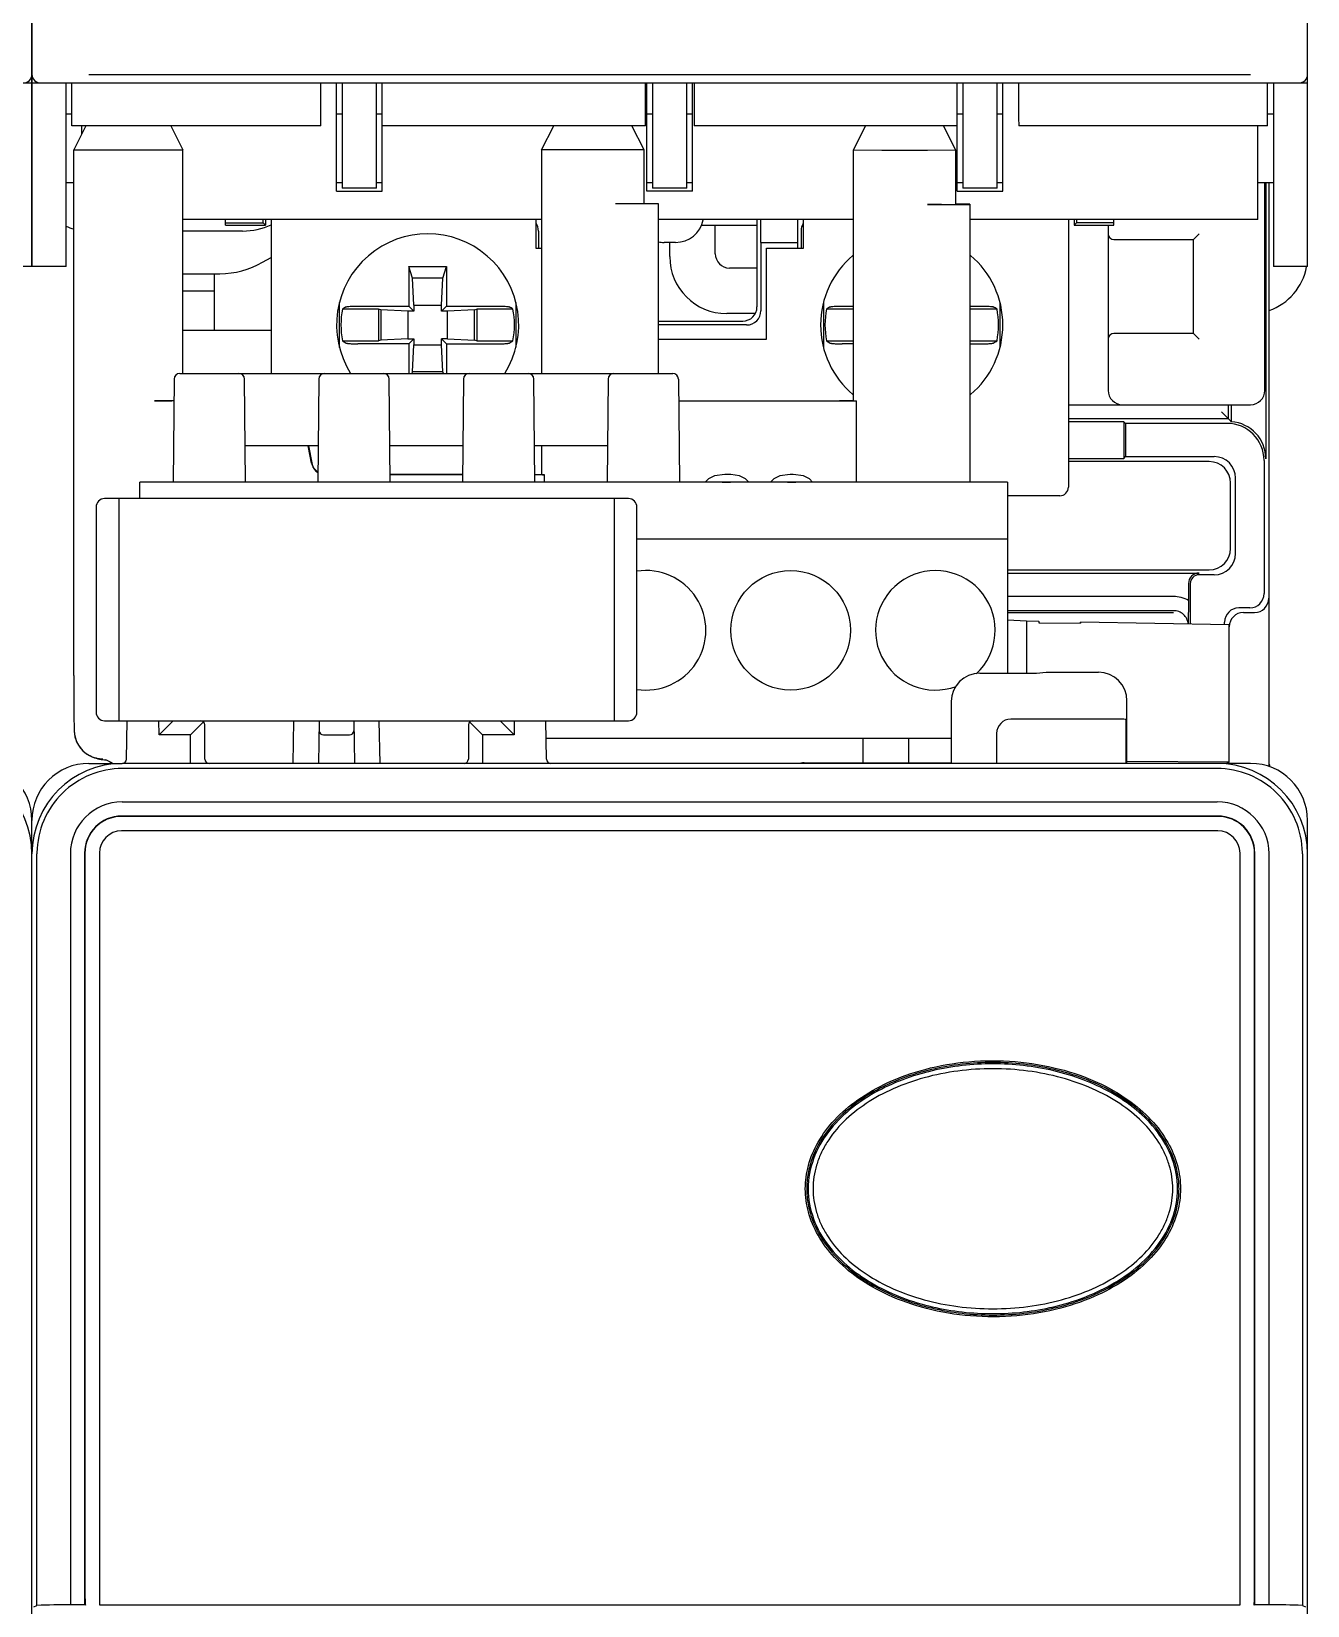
# Model space of a CAD drawing. Header units: millimetres. Extents: x 12275 to 14043, y 11466 to 13479.
# Drawn here: x 13223.26 to 13257.9, y 12885.04 to 12927.78 of the extents above; entities that cross this region are included whole.
import ezdxf

# ---------------------------------------------------------------- set-up
doc = ezdxf.new("R2010")
doc.units = ezdxf.units.MM

msp = doc.modelspace()

# ---------------------------------------------------------------- linework, layer by layer
at = {"color": 0, "linetype": 'Continuous'}
for p, q in [((13223.26847, 12926.38279), (13223.26847, 12970.44953)), ((13223.26847, 12970.44953), (13223.26847, 12926.38279)), ((13257.90338, 12926.38279), (13257.90338, 12970.44953)), ((13224.81467, 12926.61472), (13256.35718, 12926.61472)), ((13188.63355, 12926.38279), (13223.26847, 12926.38279)), ((13223.26847, 12921.39629), (13223.26847, 12926.38279)), ((13223.26847, 12926.38279), (13223.26847, 12921.39629)), ((13223.26847, 12926.38279), (13257.90338, 12926.38279)), ((13224.19619, 12921.39629), (13224.19619, 12926.38279)), ((13224.35081, 12925.22314), (13224.35081, 12926.38279)), ((13231.11159, 12925.45507), (13231.11159, 12926.38279)), ((13231.54064, 12923.44463), (13231.54064, 12926.38279)), ((13231.69526, 12926.38279), (13231.69526, 12923.52232)), ((13232.62298, 12923.52232), (13232.62298, 12926.38279)), ((13232.7776, 12923.44463), (13232.7776, 12926.38279)), ((13239.92494, 12925.45507), (13239.92494, 12926.38279)), ((13239.96744, 12923.44463), (13239.96744, 12926.38279)), ((13240.12206, 12926.38279), (13240.12206, 12923.52232)), ((13241.04978, 12923.52232), (13241.04978, 12926.38279)), ((13241.2044, 12923.44463), (13241.2044, 12926.38279)), ((13241.24691, 12926.38279), (13241.24691, 12925.45507)), ((13248.39424, 12923.44463), (13248.39424, 12926.38279)), ((13248.54886, 12926.38279), (13248.54886, 12923.52232)), ((13249.47658, 12923.52232), (13249.47658, 12926.38279)), ((13249.6312, 12923.44463), (13249.6312, 12926.38279)), ((13250.06025, 12926.38279), (13250.06025, 12925.45507)), ((13256.82104, 12925.22314), (13256.82104, 12926.38279)), ((13256.97566, 12926.38279), (13256.97566, 12921.39629)), ((13257.90338, 12921.39629), (13257.90338, 12926.38279)), ((13224.35081, 12925.53238), (13224.19619, 12925.53238)), ((13231.11037, 12925.22314), (13224.35081, 12925.22314)), ((13224.73348, 12925.22314), (13224.40492, 12924.56601)), ((13224.62139, 12924.99896), (13224.62139, 12925.22314)), ((13227.03734, 12925.22314), (13227.3659, 12924.56601)), ((13231.69526, 12925.53238), (13231.54064, 12925.53238)), ((13232.7776, 12925.53238), (13232.62298, 12925.53238)), ((13239.92372, 12925.22314), (13232.7776, 12925.22314)), ((13237.10697, 12924.56601), (13237.43552, 12925.22314)), ((13239.89013, 12924.56601), (13239.56158, 12925.22314)), ((13240.12206, 12925.53238), (13239.96744, 12925.53238)), ((13241.2044, 12925.53238), (13241.04978, 12925.53238)), ((13248.39424, 12925.22314), (13241.24812, 12925.22314)), ((13245.57242, 12924.55643), (13245.90578, 12925.22314)), ((13248.35558, 12924.55643), (13248.02223, 12925.22314)), ((13248.54886, 12925.53238), (13248.39424, 12925.53238)), ((13249.6312, 12925.53238), (13249.47658, 12925.53238)), ((13256.82104, 12925.22314), (13250.06147, 12925.22314)), ((13256.55045, 12922.67153), (13256.55045, 12925.22314)), ((13256.97566, 12925.53238), (13256.82104, 12925.53238)), ((13224.40492, 12910.28916), (13224.40492, 12924.56601)), ((13224.40492, 12924.56601), (13227.3659, 12924.56601)), ((13227.3659, 12918.49717), (13227.3659, 12924.56601)), ((13237.10697, 12924.56601), (13237.10697, 12918.49717)), ((13239.89013, 12924.56601), (13237.10697, 12924.56601)), ((13239.89013, 12923.09712), (13239.89013, 12924.56601)), ((13246.34552, 12924.55309), (13245.57242, 12924.55646)), ((13245.57242, 12917.75699), (13245.57242, 12924.55643)), ((13247.58248, 12924.55309), (13246.34552, 12924.55309)), ((13248.35558, 12924.55646), (13247.58248, 12924.55309)), ((13248.35558, 12923.0876), (13248.35558, 12924.55643)), ((13224.19619, 12923.67694), (13224.40492, 12923.67694)), ((13231.54064, 12923.67694), (13231.69526, 12923.67694)), ((13231.54064, 12923.44463), (13232.7776, 12923.44463)), ((13232.62298, 12923.52232), (13231.69526, 12923.52232)), ((13232.62298, 12923.67694), (13232.7776, 12923.67694)), ((13239.96744, 12923.67694), (13240.12206, 12923.67694)), ((13241.2044, 12923.44463), (13239.96744, 12923.44463)), ((13241.04978, 12923.52232), (13240.12206, 12923.52232)), ((13241.04978, 12923.67694), (13241.2044, 12923.67694)), ((13248.39424, 12923.67694), (13248.54886, 12923.67694)), ((13248.39424, 12923.44463), (13249.6312, 12923.44463)), ((13249.47658, 12923.52232), (13248.54886, 12923.52232)), ((13249.47658, 12923.67694), (13249.6312, 12923.67694)), ((13256.55045, 12923.67694), (13256.97566, 12923.67694)), ((13256.74373, 12918.03331), (13256.74373, 12923.67694)), ((13256.77131, 12923.67694), (13256.77131, 12916.18032)), ((13256.85969, 12907.88241), (13256.85969, 12923.67694)), ((13240.27668, 12923.09712), (13239.11703, 12923.09712)), ((13240.27668, 12918.49717), (13240.27668, 12923.09712)), ((13247.96903, 12923.08085), (13247.58248, 12923.08085)), ((13248.34606, 12923.09712), (13248.73262, 12923.09712)), ((13248.74213, 12915.53994), (13248.74213, 12923.0876)), ((13237.10697, 12922.67153), (13227.3659, 12922.67153)), ((13228.52555, 12922.51999), (13228.52555, 12922.67153)), ((13228.52555, 12922.58115), (13229.54399, 12922.58119)), ((13229.54399, 12922.58119), (13229.54399, 12922.67153)), ((13229.60789, 12922.51729), (13229.54399, 12922.58119)), ((13229.60789, 12922.67153), (13229.60789, 12922.51729)), ((13229.76251, 12922.67153), (13229.76251, 12918.49717)), ((13236.95235, 12922.67153), (13236.95235, 12921.89881)), ((13245.57242, 12922.67153), (13240.27668, 12922.67153)), ((13242.95527, 12922.67153), (13242.95527, 12920.30255)), ((13243.05984, 12922.05343), (13243.06362, 12922.67153)), ((13244.06487, 12921.89881), (13244.06487, 12922.67153)), ((13244.21949, 12921.89881), (13244.21949, 12922.67153)), ((13256.55045, 12922.67153), (13248.74213, 12922.67153)), ((13251.40933, 12922.67153), (13251.40933, 12915.40476)), ((13251.56395, 12922.67153), (13251.56395, 12922.51729)), ((13251.56395, 12922.51729), (13251.62786, 12922.58119)), ((13251.62786, 12922.67153), (13251.62786, 12922.58119)), ((13252.64629, 12922.58111), (13251.62786, 12922.58119)), ((13252.64629, 12922.51999), (13252.64629, 12922.67153)), ((13228.98941, 12922.36267), (13227.3659, 12922.36267)), ((13228.52555, 12922.51999), (13229.05845, 12922.51729)), ((13229.05845, 12922.51729), (13229.60789, 12922.51729)), ((13237.01999, 12922.36267), (13237.01999, 12921.89881)), ((13241.43996, 12922.51729), (13242.95527, 12922.51729)), ((13241.82288, 12921.74419), (13241.82288, 12922.51729)), ((13244.15185, 12922.36267), (13244.15185, 12921.89881)), ((13251.56395, 12922.51729), (13252.11339, 12922.51729)), ((13252.11339, 12922.51729), (13252.64629, 12922.51999)), ((13252.49167, 12922.51921), (13252.49167, 12918.03331)), ((13254.81097, 12922.13074), (13254.96559, 12922.28536)), ((13236.95235, 12921.89881), (13237.10697, 12921.89881)), ((13240.74054, 12922.05343), (13240.4313, 12922.05343)), ((13240.58592, 12921.66688), (13240.58592, 12922.05343)), ((13243.05984, 12922.05343), (13243.05984, 12920.19797)), ((13243.05984, 12922.05343), (13244.06487, 12922.05343)), ((13243.21446, 12919.42489), (13243.21446, 12921.89881)), ((13243.21446, 12921.89881), (13244.21949, 12921.89881)), ((13252.64629, 12922.13074), (13254.81097, 12922.13074)), ((13254.81097, 12919.57951), (13254.81097, 12922.13074)), ((13223.26847, 12921.39629), (13222.34074, 12921.39629)), ((13224.19619, 12921.39629), (13223.26847, 12921.39629)), ((13229.53058, 12921.51375), (13229.76251, 12921.64765)), ((13233.50045, 12921.39629), (13233.50045, 12920.32555)), ((13233.60191, 12921.08557), (13233.50045, 12921.39629)), ((13233.50045, 12921.39629), (13234.52868, 12921.39629)), ((13234.42722, 12921.08557), (13234.52868, 12921.39629)), ((13234.52868, 12921.39629), (13234.52868, 12920.32555)), ((13242.95527, 12921.35764), (13242.20943, 12921.35764)), ((13257.90338, 12921.39629), (13256.97566, 12921.39629)), ((13227.3659, 12921.20302), (13228.37093, 12921.20302)), ((13228.21631, 12921.20302), (13228.21631, 12919.65682)), ((13233.63911, 12920.34909), (13233.60191, 12921.08557)), ((13234.42722, 12921.08557), (13233.60191, 12921.08557)), ((13234.39002, 12920.34909), (13234.42722, 12921.08557)), ((13227.3659, 12920.73916), (13228.21631, 12920.73916)), ((13231.61795, 12919.19781), (13231.61795, 12920.42507)), ((13232.67829, 12920.24438), (13231.69935, 12920.24438)), ((13232.12111, 12920.32555), (13233.50045, 12920.32555)), ((13232.67829, 12920.24438), (13232.67829, 12919.37849)), ((13232.74044, 12920.22409), (13232.67829, 12920.24438)), ((13232.74044, 12920.22409), (13232.74044, 12919.39878)), ((13233.47691, 12920.18689), (13232.74044, 12920.22409)), ((13233.47691, 12920.18689), (13233.47691, 12919.43598)), ((13233.63911, 12920.18689), (13233.47691, 12920.18689)), ((13233.50045, 12920.32555), (13233.63911, 12920.18689)), ((13233.63911, 12920.34909), (13233.63911, 12920.18689)), ((13233.63911, 12920.34909), (13234.39002, 12920.34909)), ((13234.39002, 12920.18689), (13234.39002, 12920.34909)), ((13234.52868, 12920.32555), (13234.39002, 12920.18689)), ((13234.55222, 12920.18689), (13234.39002, 12920.18689)), ((13234.52868, 12920.32555), (13235.90803, 12920.32555)), ((13235.28869, 12920.22409), (13234.55222, 12920.18689)), ((13234.55222, 12919.43598), (13234.55222, 12920.18689)), ((13235.28869, 12920.22409), (13235.35084, 12920.24438)), ((13235.28869, 12919.39878), (13235.28869, 12920.22409)), ((13235.35084, 12920.24438), (13235.35084, 12919.37849)), ((13236.32978, 12920.24438), (13235.35084, 12920.24438)), ((13236.41118, 12920.42507), (13236.41118, 12919.19781)), ((13242.90271, 12920.12068), (13242.13212, 12920.12068)), ((13244.76067, 12920.42507), (13244.76067, 12919.19781)), ((13245.57242, 12920.24438), (13244.84206, 12920.24438)), ((13245.26382, 12920.32555), (13245.57242, 12920.32555)), ((13248.74213, 12920.32555), (13249.05074, 12920.32555)), ((13249.47249, 12920.24438), (13248.74213, 12920.24438)), ((13249.55389, 12919.19781), (13249.55389, 12920.42507)), ((13229.76251, 12919.65682), (13227.3659, 12919.65682)), ((13240.27668, 12919.91601), (13242.56873, 12919.91601)), ((13242.67331, 12919.81144), (13240.27668, 12919.81144)), ((13231.69935, 12919.37849), (13232.67829, 12919.37849)), ((13233.50045, 12919.29733), (13232.12111, 12919.29733)), ((13232.74044, 12919.39878), (13232.67829, 12919.37849)), ((13233.47691, 12919.43598), (13232.74044, 12919.39878)), ((13233.47691, 12919.43598), (13233.63911, 12919.43598)), ((13233.50045, 12919.29733), (13233.63911, 12919.43598)), ((13233.50045, 12919.29733), (13233.50045, 12918.49717)), ((13233.60191, 12918.53731), (13233.63911, 12919.27379)), ((13233.63911, 12919.43598), (13233.63911, 12919.27379)), ((13233.63911, 12919.27379), (13234.39002, 12919.27379)), ((13234.39002, 12919.27379), (13234.39002, 12919.43598)), ((13234.39002, 12919.43598), (13234.52868, 12919.29733)), ((13234.55222, 12919.43598), (13234.39002, 12919.43598)), ((13234.42722, 12918.53731), (13234.39002, 12919.27379)), ((13234.52868, 12919.29733), (13234.52868, 12918.49717)), ((13234.52868, 12919.29733), (13235.90803, 12919.29733)), ((13234.55222, 12919.43598), (13235.28869, 12919.39878)), ((13235.35084, 12919.37849), (13235.28869, 12919.39878)), ((13235.35084, 12919.37849), (13236.32978, 12919.37849)), ((13240.27668, 12919.42489), (13243.21446, 12919.42489)), ((13244.84206, 12919.37849), (13245.57242, 12919.37849)), ((13245.57242, 12919.29733), (13245.26382, 12919.29733)), ((13248.74213, 12919.37849), (13249.47249, 12919.37849)), ((13248.74213, 12919.29733), (13249.05074, 12919.29733)), ((13254.81097, 12919.57951), (13252.64629, 12919.57951)), ((13254.96559, 12919.42489), (13254.81097, 12919.57951)), ((13227.12896, 12918.3439), (13227.1045, 12915.54087)), ((13227.28358, 12918.49717), (13240.66824, 12918.49717)), ((13229.06526, 12915.54079), (13229.0408, 12918.3439)), ((13231.05632, 12918.3439), (13231.03185, 12915.54071)), ((13232.99262, 12915.54062), (13232.96815, 12918.3439)), ((13233.5888, 12918.49717), (13233.60191, 12918.53731)), ((13234.42722, 12918.53731), (13233.60191, 12918.53731)), ((13234.44033, 12918.49717), (13234.42722, 12918.53731)), ((13234.98367, 12918.3439), (13234.9592, 12915.54054)), ((13236.91997, 12915.54045), (13236.8955, 12918.3439)), ((13238.91102, 12918.3439), (13238.88655, 12915.54037)), ((13240.82286, 12918.3439), (13240.84732, 12915.54028)), ((13227.12382, 12917.75395), (13226.5928, 12917.75395)), ((13240.828, 12917.75395), (13245.65512, 12917.75395)), ((13245.65512, 12915.54008), (13245.65512, 12917.75395)), ((13251.40933, 12917.64676), (13256.35718, 12917.64676)), ((13255.76033, 12917.25853), (13255.56706, 12917.4518)), ((13255.76033, 12917.25853), (13255.76033, 12917.64676)), ((13255.83355, 12917.64676), (13255.83355, 12917.18306)), ((13255.76033, 12917.25853), (13251.40933, 12917.25853)), ((13252.91688, 12917.18532), (13251.40933, 12917.18532)), ((13252.91688, 12917.18532), (13252.91688, 12916.18894)), ((13252.91688, 12917.18532), (13252.9641, 12917.13809)), ((13252.9641, 12917.13809), (13252.9641, 12916.23616)), ((13255.71909, 12917.13809), (13252.9641, 12917.13809)), ((13255.76033, 12917.25853), (13255.79993, 12917.21893)), ((13231.04052, 12916.53349), (13229.0566, 12916.53349)), ((13230.86036, 12916.05743), (13230.76881, 12916.53349)), ((13230.77774, 12916.53349), (13230.8676, 12916.0662)), ((13234.96787, 12916.53349), (13232.98395, 12916.53349)), ((13238.89522, 12916.53349), (13236.9113, 12916.53349)), ((13237.10697, 12916.53349), (13237.10697, 12915.74692)), ((13251.40933, 12916.18894), (13252.91688, 12916.18894)), ((13252.91688, 12916.18894), (13252.9641, 12916.23616)), ((13252.9641, 12916.23616), (13255.37181, 12916.23616)), ((13234.96105, 12915.75266), (13232.99077, 12915.75266)), ((13234.96098, 12915.74389), (13232.99084, 12915.74389)), ((13237.18967, 12915.74389), (13236.91819, 12915.74389)), ((13237.18967, 12915.54044), (13237.18967, 12915.74389)), ((13242.08219, 12915.75266), (13241.80033, 12915.71154)), ((13242.24326, 12915.75266), (13242.08219, 12915.75266)), ((13242.48485, 12915.71154), (13242.24326, 12915.75266)), ((13243.85388, 12915.75266), (13243.57202, 12915.71154)), ((13243.93441, 12915.75266), (13243.85388, 12915.75266)), ((13244.21627, 12915.71154), (13243.93441, 12915.75266)), ((13255.2362, 12916.10055), (13251.40933, 12916.10055)), ((13256.72408, 12916.1331), (13256.72408, 12912.51515)), ((13226.19758, 12915.09552), (13226.1976, 12915.54091)), ((13249.76171, 12915.5399), (13226.1976, 12915.54091)), ((13241.63927, 12915.62929), (13241.55209, 12915.54025)), ((13241.80033, 12915.71154), (13241.63927, 12915.62929)), ((13242.00857, 12915.54023), (13242.04193, 12915.54705)), ((13242.04193, 12915.54705), (13242.20299, 12915.54705)), ((13242.20299, 12915.54705), (13242.23639, 12915.54022)), ((13242.64591, 12915.62929), (13242.48485, 12915.71154)), ((13242.73315, 12915.5402), (13242.64591, 12915.62929)), ((13243.41096, 12915.62929), (13243.3237, 12915.54018)), ((13243.57202, 12915.71154), (13243.41096, 12915.62929)), ((13243.77989, 12915.54016), (13243.81362, 12915.54705)), ((13243.81362, 12915.54705), (13243.97468, 12915.54705)), ((13243.97468, 12915.54705), (13244.00846, 12915.54015)), ((13244.37734, 12915.62929), (13244.21627, 12915.71154)), ((13244.46464, 12915.54013), (13244.37734, 12915.62929)), ((13249.76171, 12915.5399), (13249.76149, 12910.3553)), ((13255.81601, 12913.74257), (13255.81601, 12915.52075)), ((13255.95162, 12913.60697), (13255.95162, 12915.65636)), ((13239.46493, 12915.09552), (13225.24219, 12915.09552)), ((13225.62874, 12915.09552), (13225.62874, 12909.06534)), ((13239.07838, 12915.09552), (13239.07838, 12909.06534)), ((13251.1774, 12915.17283), (13249.7617, 12915.17283)), ((13225.01026, 12914.86359), (13225.01026, 12909.29727)), ((13239.69686, 12909.29727), (13239.69686, 12914.86359)), ((13249.76165, 12913.9937), (13239.69686, 12913.99413)), ((13249.76161, 12913.16277), (13255.2362, 12913.16277)), ((13249.76161, 12913.07439), (13254.95735, 12913.07439)), ((13254.67269, 12912.78973), (13254.67269, 12912.3266)), ((13254.71991, 12912.78973), (13254.71991, 12911.68894)), ((13255.37181, 12913.02716), (13254.95735, 12913.02716)), ((13254.26158, 12912.43887), (13249.76158, 12912.43887)), ((13254.67269, 12912.3266), (13254.66695, 12911.69068)), ((13256.84957, 12912.38966), (13256.84957, 12907.81813)), ((13254.26158, 12912.05233), (13249.76156, 12912.05233)), ((13249.76156, 12912.00479), (13254.26158, 12912.00479)), ((13256.33755, 12912.12861), (13256.0384, 12912.12861)), ((13256.16389, 12912.00312), (13256.46304, 12912.00312)), ((13250.27391, 12911.76598), (13249.76155, 12911.79528)), ((13250.27391, 12911.76598), (13250.27391, 12910.3553)), ((13250.60458, 12911.76025), (13250.27391, 12911.76598)), ((13250.60458, 12911.76025), (13250.60458, 12911.72553)), ((13250.62202, 12911.72538), (13250.60458, 12911.76025)), ((13250.60458, 12911.72553), (13251.74038, 12911.71569)), ((13251.728, 12911.7158), (13251.74038, 12911.74057)), ((13251.74038, 12911.74057), (13251.74038, 12911.71569)), ((13255.77735, 12911.67062), (13251.74038, 12911.74057)), ((13255.65186, 12911.6728), (13255.65186, 12911.74207)), ((13255.77735, 12907.94667), (13255.77735, 12911.67062)), ((13249.0035, 12910.3553), (13250.54346, 12910.3553)), ((13250.54346, 12910.3553), (13250.81127, 12910.37961)), ((13250.81127, 12910.37961), (13252.22786, 12910.37961)), ((13248.23146, 12909.58326), (13248.23146, 12907.92003)), ((13253.00037, 12907.90569), (13253.00037, 12909.60615)), ((13225.24219, 12909.06534), (13239.46493, 12909.06534)), ((13225.83827, 12908.01963), (13225.85652, 12909.06534)), ((13226.72214, 12908.67879), (13226.71539, 12909.06534)), ((13227.10206, 12909.06534), (13226.72214, 12908.67879)), ((13227.92954, 12909.03137), (13227.57696, 12908.67879)), ((13227.96351, 12908.02165), (13227.96351, 12908.94937)), ((13230.36075, 12907.90569), (13230.38099, 12909.06534)), ((13231.05654, 12907.90569), (13231.07678, 12909.06534)), ((13232.0045, 12909.06534), (13232.02475, 12907.90569)), ((13232.72054, 12907.90569), (13232.70029, 12909.06534)), ((13235.11778, 12908.94937), (13235.11778, 12908.02165)), ((13235.15175, 12909.03137), (13235.50433, 12908.67879)), ((13235.97934, 12909.06534), (13236.35914, 12908.67879)), ((13236.36589, 12909.06534), (13236.35914, 12908.67879)), ((13237.24301, 12908.01963), (13237.22476, 12909.06534)), ((13252.77671, 12909.10585), (13249.8476, 12909.10585)), ((13252.96995, 12909.0959), (13252.97693, 12909.07494)), ((13227.57696, 12908.67879), (13226.72214, 12908.67879)), ((13227.57696, 12907.90569), (13227.57696, 12908.67879)), ((13231.18598, 12908.67885), (13231.8953, 12908.67885)), ((13235.50433, 12908.67879), (13235.50433, 12907.90569)), ((13236.35914, 12908.67879), (13235.50433, 12908.67879)), ((13248.23146, 12908.58206), (13237.23319, 12908.58253)), ((13245.83403, 12907.92003), (13245.83406, 12908.58216)), ((13247.07102, 12908.58211), (13247.07099, 12907.92003)), ((13249.46158, 12908.71983), (13249.46158, 12907.90569)), ((13252.98013, 12907.90569), (13252.98013, 12908.88193)), ((13224.8348, 12908.11864), (13224.84521, 12908.11333)), ((13224.87963, 12908.09612), (13224.84522, 12908.11333)), ((13224.81467, 12907.90569), (13225.72232, 12907.90569)), ((13225.24247, 12908.00596), (13225.27853, 12908.00511)), ((13225.46052, 12907.91412), (13225.27853, 12908.00511)), ((13225.39449, 12907.94713), (13225.39449, 12907.90569)), ((13255.44626, 12907.76673), (13225.72558, 12907.76673)), ((13256.35718, 12907.90569), (13225.72693, 12907.90569)), ((13244.23319, 12907.92003), (13248.23146, 12907.92003)), ((13248.2458, 12907.90569), (13248.23146, 12907.92003)), ((13253.00037, 12907.97073), (13255.77735, 12907.94667)), ((13254.64238, 12907.9135), (13254.64241, 12907.90556)), ((13255.77735, 12907.94667), (13255.71224, 12907.91412)), ((13256.8833, 12907.8588), (13256.85969, 12907.88241)), ((13256.8833, 12907.81344), (13256.8833, 12907.8588)), ((13225.71919, 12906.862), (13255.45265, 12906.862)), ((13223.26847, 12836.12329), (13223.26847, 12906.35949)), ((13223.26847, 12836.12329), (13223.26847, 12906.35949)), ((13255.46811, 12906.47545), (13225.70373, 12906.47545)), ((13255.46811, 12906.46735), (13225.70373, 12906.46735)), ((13257.90338, 12836.12329), (13257.90338, 12906.35949)), ((13255.46811, 12906.07368), (13225.70373, 12906.07368)), ((13223.40554, 12885.04282), (13223.40554, 12905.44723)), ((13224.31215, 12905.45496), (13224.31215, 12885.06056)), ((13224.6987, 12905.47042), (13224.6987, 12885.06056)), ((13224.7068, 12905.47042), (13224.7068, 12885.43637)), ((13225.10047, 12905.47042), (13225.10047, 12885.06056)), ((13256.07137, 12885.06056), (13256.07137, 12905.47042)), ((13256.46504, 12885.43637), (13256.46504, 12905.47042)), ((13256.47314, 12885.06056), (13256.47314, 12905.47042)), ((13256.85969, 12885.06056), (13256.85969, 12905.45496)), ((13257.76631, 12905.44723), (13257.76631, 12885.04282)), ((13223.32246, 12885.00118), (13223.40577, 12885.04282)), ((13224.6987, 12885.06056), (13224.31215, 12885.06056)), ((13224.72006, 12885.04988), (13224.6987, 12885.06056)), ((13225.10047, 12885.06056), (13256.07137, 12885.06056)), ((13256.47314, 12885.06056), (13256.45178, 12885.04988)), ((13256.85969, 12885.06056), (13256.47314, 12885.06056)), ((13257.76608, 12885.04282), (13257.84938, 12885.00118))]:
    msp.add_line(p, q, dxfattribs=at)
msp.add_lwpolyline([(13224.40495, 12910.28915), (13224.40497, 12910.21305), (13224.40513, 12910.04454), (13224.40544, 12909.88331), (13224.4059, 12909.73091), (13224.40648, 12909.58853), (13224.40717, 12909.45713), (13224.40795, 12909.33746), (13224.4088, 12909.22995), (13224.40972, 12909.13471), (13224.41069, 12909.05165), (13224.4117, 12908.98037), (13224.41274, 12908.92034), (13224.41382, 12908.87077), (13224.41497, 12908.83009), (13224.4163, 12908.79549), (13224.41825, 12908.76135), (13224.42306, 12908.71183), (13224.43768, 12908.63004), (13224.46795, 12908.53082), (13224.5146, 12908.43028), (13224.57652, 12908.33561), (13224.65483, 12908.24783), (13224.75027, 12908.16964), (13224.83481, 12908.11867)], dxfattribs=at)
msp.add_circle((13243.87051, 12911.52003), 1.62351, dxfattribs=at)
for centre, radius, start, end in [((13223.03654, 12926.61472), 0.23193, 270, 0), ((13223.5004, 12926.61472), 0.23193, 180, 270), ((13257.67145, 12926.61472), 0.23193, 270, 0), ((13240.74054, 12922.82653), 0.7731, 270, 348.321439), ((13224.81467, 12923.90887), 1.5462, 246.223013, 254.617623), ((13228.98941, 12924.21811), 1.85544, 270, 294.821997), ((13234.01457, 12919.81144), 2.47392, 327.736679, 212.102481), ((13236.63344, 12922.36267), 0.38655, 0, 32.782275), ((13244.5384, 12922.36267), 0.38655, 147.271987, 180), ((13252.64629, 12922.28536), 0.15462, 180, 270), ((13240.4313, 12922.82653), 0.7731, 258.350155, 270), ((13242.20943, 12921.74419), 0.38655, 180, 270), ((13228.37093, 12923.52232), 2.3193, 270, 300), ((13242.13212, 12921.66688), 1.5462, 180, 270), ((13247.15728, 12919.81144), 2.47392, 130.184963, 229.815037), ((13247.15728, 12919.81144), 2.47392, 310.184963, 49.815037), ((13256.35718, 12921.66688), 1.5462, 289.08831, 349.840106), ((13234.01457, 12919.81144), 2.35535, 169.407981, 190.592019), ((13236.9253, 12911.26827), 10.38659, 119.570133, 120.208213), ((13231.10383, 12911.26827), 10.38659, 59.791787, 60.429867), ((13234.01457, 12919.81144), 2.35535, 349.407981, 10.592019), ((13247.15728, 12919.81144), 2.35535, 169.407981, 190.592019), ((13250.06801, 12911.26827), 10.38659, 119.570133, 120.208213), ((13244.24655, 12911.26827), 10.38659, 59.791787, 60.429867), ((13247.15728, 12919.81144), 2.35535, 349.407981, 10.592019), ((13236.92233, 12928.34945), 10.38064, 239.791604, 240.43005), ((13231.1068, 12928.34945), 10.38064, 299.56995, 300.208396), ((13250.06505, 12928.34945), 10.38064, 239.791604, 240.43005), ((13244.24951, 12928.34945), 10.38064, 299.56995, 300.208396), ((13252.64629, 12919.42489), 0.15462, 90, 180), ((13227.28358, 12918.34254), 0.15462, 89.999978, 179.49796), ((13228.88621, 12918.34255), 0.15462, 0.500063, 90.007648), ((13231.21093, 12918.34254), 0.15462, 89.999978, 179.49796), ((13232.81356, 12918.34255), 0.15462, 0.500063, 90.007648), ((13235.13828, 12918.34254), 0.15462, 89.999978, 179.49796), ((13236.74091, 12918.34255), 0.15462, 0.500063, 90.007648), ((13239.06563, 12918.34254), 0.15462, 89.999978, 179.49796), ((13240.66824, 12918.34254), 0.15462, 0.503437, 90.000026), ((13252.87822, 12918.03331), 0.38655, 180, 270), ((13256.35718, 12918.03331), 0.38655, 270, 0), ((13251.1774, 12915.40476), 0.23193, 269.999993, 0), ((13225.24219, 12914.86359), 0.23193, 90, 180), ((13239.46493, 12914.86359), 0.23193, 0, 90), ((13239.94316, 12911.5202), 1.62351, 261.238955, 98.75791), ((13247.79786, 12911.51986), 1.62351, 313.284328, 290.38953), ((13254.95734, 12912.78974), 0.28465, 89.998773, 180.001227), ((13254.95734, 12912.78974), 0.23743, 89.998529, 180.001471), ((13225.24219, 12909.29727), 0.23193, 180, 270), ((13227.84754, 12908.94937), 0.11597, 0, 90), ((13235.23375, 12908.94937), 0.11597, 90, 180), ((13239.46493, 12909.29727), 0.23193, 270, 0), ((13225.19104, 12908.80483), 0.77316, 180.001198, 242.563724), ((13220.81001, 12905.44723), 2.45846, 0, 90), ((13221.72226, 12906.35949), 1.5462, 0, 90), ((13225.72693, 12905.44723), 2.45846, 90, 180), ((13224.81467, 12906.35949), 1.5462, 90, 180), ((13225.72232, 12908.02165), 0.11597, 270, 359), ((13228.07947, 12908.02165), 0.11597, 180, 270), ((13235.00182, 12908.02165), 0.11597, 270, 0), ((13237.35896, 12908.02165), 0.11597, 181, 270), ((13255.44492, 12905.44723), 2.45846, 0, 90), ((13256.35718, 12906.35949), 1.5462, 0, 90), ((13225.71919, 12905.45496), 1.40704, 90, 180), ((13255.45265, 12905.45496), 1.40704, 360, 90), ((13225.70373, 12905.47042), 1.00503, 90, 180), ((13225.70373, 12905.47042), 0.99693, 90, 180), ((13255.46811, 12905.47042), 1.00503, 0, 90), ((13255.46811, 12905.47042), 0.99693, 0, 90), ((13225.70373, 12905.47042), 0.60326, 90, 180), ((13255.46811, 12905.47042), 0.60326, 0, 90), ((13225.61493, 12905.44726), 2.20958, 179.145772, 180.000836), ((13255.55691, 12905.44726), 2.20958, 359.999164, 0.854228), ((13225.27428, 12812.72245), 72.34451, 90.76201, 91.4799963), ((13255.8193, 12808.72281), 76.34484, 88.5388145, 89.2191792)]:
    msp.add_arc(centre, radius, start, end, dxfattribs=at)
for centre, major_axis, ratio, start_param, end_param in [((13231.11037, 12925.45507), (0, 0.23193), 0.00523604, -3.14159265, -1.57079633), ((13239.92372, 12925.45507), (0, 0.23193), 0.00523604, -3.14159265, -1.57079633), ((13241.24812, 12925.45507), (0, 0.23193), 0.00523604, -4.71238898, -3.14162007), ((13250.06147, 12925.45507), (0, 0.23193), 0.00523604, 1.57079633, 3.14156524), ((13247.58248, 12923.0876), (0.7731, 0), 0.00872687, -1.57079633, 0), ((13247.96903, 12923.0876), (0.7731, 0), 0.00872687, -1.57079633, 0), ((13242.5687, 12920.30258), (0.27335, -0.27335), 0.99992385, -0.78536009, 0.78536009), ((13242.67328, 12920.198), (0.27335, -0.27335), 0.99992385, -0.78536009, 0.78536009), ((13226.5928, 12917.7607), (0.7731, 0), 0.00872687, -1.57079633, -0.81148852), ((13245.19496, 12917.76609), (0.38655, 0), 0.00872687, -1.57079633, -0.12455767), ((13255.71901, 12916.13302), (0.71072, 0.71072), 0.99992385, -0.78536009, 0.78536009), ((13255.79989, 12916.2139), (-0.26417, 1.11913), 0.38199203, -0.62053129, -0.55358959), ((13255.76624, 12916.18025), (0.71072, 0.71072), 0.99992385, -0.78536009, 0.71841838), ((13255.37177, 12915.65632), (0.41003, 0.41003), 0.99992385, -0.78536009, 0.78536009), ((13231.23996, 12916.13045), (0.24619, 0.29805), 0.99993595, -3.83196522, -3.02110536), ((13231.24721, 12916.13922), (0.24619, 0.29805), 0.99993595, 2.45122009, 3.2406092), ((13236.72951, 12915.75603), (0.38655, 0), 0.00872687, -1.05150555, -0.12455767), ((13237.88007, 12915.74692), (0.7731, 0), 0.00872687, -3.14159265, -2.67482731), ((13255.23616, 12915.52071), (0.41003, 0.41003), 0.99992385, -0.78536009, 0.78536009), ((13255.23616, 12913.74262), (0.41003, -0.41003), 0.99992385, -0.78536009, 0.78536009), ((13255.37177, 12913.60701), (0.41003, -0.41003), 0.99992385, -0.78536009, 0.78536009), ((13256.33752, 12912.51517), (0.27335, -0.27335), 0.99992385, -0.78536009, 0.78536009), ((13256.46301, 12912.38969), (-0.27335, 0.27335), 0.99992385, -3.92695274, -2.35623257), ((13256.03843, 12911.74204), (-0.27335, 0.27335), 0.99992385, -0.78536009, 0.78536009), ((13256.16392, 12911.61656), (0.27335, -0.27335), 0.99992385, 2.35623257, 3.92695274), ((13249.00562, 12909.58114), (0.54816, -0.54816), 0.99726469, 2.35756402, 3.92562129), ((13252.22715, 12909.60545), (0.24467, 0.73461), 0.99847786, -1.24883259, 0.32105035), ((13249.84866, 12908.71877), (0.27408, -0.27408), 0.99726469, 2.35756402, 3.92562129), ((13252.77671, 12909.09572), (0.19328, 0), 0.05240778, 0.01745329, 1.57079633), ((13252.97676, 12908.88193), (0, 0.19328), 0.01745506, -1.57079633, -0.05235988), ((13231.18804, 12908.79481), (0.08346, 0.08201), 0.98239799, -3.92683852, -2.35634678), ((13231.89324, 12908.79481), (-0.08346, 0.08201), 0.98239799, -3.92683852, -2.35634678), ((13225.24244, 12908.77907), (0.79071, -0.19186), 0.94746599, -1.80878186, -1.34478239), ((13244.23389, 12907.14587), (-0.24467, 0.73461), 0.99847786, -0.32105035, -0.20228702), ((13224.7203, 12885.43637), (0, 0.38655), 0.03492077, -4.71238898, -3.15904595), ((13256.45154, 12885.43637), (0, 0.38655), 0.03492077, -3.12413936, -1.57079633)]:
    msp.add_ellipse(centre, major_axis=major_axis, ratio=ratio, start_param=start_param, end_param=end_param, dxfattribs=at)
for points, knots in [([(13231.79964, 12920.30203), (13231.80389, 12920.30444), (13231.81662, 12920.30782), (13231.85329, 12920.31448), (13231.91879, 12920.32009), (13232.0134, 12920.3246), (13232.08376, 12920.32555), (13232.12111, 12920.32555)], [0, 0, 0, 0, 0.04541567, 0.12016914, 0.34732219, 0.65338295, 1, 1, 1, 1]), ([(13235.90803, 12920.32555), (13235.94537, 12920.32555), (13236.01573, 12920.3246), (13236.11034, 12920.32009), (13236.17584, 12920.31448), (13236.21252, 12920.30782), (13236.22524, 12920.30444), (13236.22949, 12920.30203)], [0, 0, 0, 0, 0.34661968, 0.65268074, 0.87983264, 0.95458505, 1, 1, 1, 1]), ([(13244.94235, 12920.30203), (13244.9466, 12920.30444), (13244.95933, 12920.30782), (13244.99601, 12920.31448), (13245.0615, 12920.32009), (13245.15611, 12920.3246), (13245.22647, 12920.32555), (13245.26382, 12920.32555)], [0, 0, 0, 0, 0.04541567, 0.12016914, 0.34732219, 0.65338295, 1, 1, 1, 1]), ([(13249.05074, 12920.32555), (13249.08808, 12920.32555), (13249.15844, 12920.3246), (13249.25305, 12920.32009), (13249.31855, 12920.31448), (13249.35523, 12920.30782), (13249.36795, 12920.30444), (13249.37221, 12920.30203)], [0, 0, 0, 0, 0.34661968, 0.65268074, 0.87983264, 0.95458505, 1, 1, 1, 1]), ([(13231.79964, 12919.32085), (13231.80389, 12919.31843), (13231.81662, 12919.31506), (13231.85329, 12919.3084), (13231.91879, 12919.30279), (13232.0134, 12919.29828), (13232.08376, 12919.29733), (13232.12111, 12919.29733)], [0, 0, 0, 0, 0.0454158, 0.12016912, 0.34732247, 0.65338327, 1, 1, 1, 1]), ([(13235.90803, 12919.29733), (13235.94535, 12919.29733), (13236.01566, 12919.29829), (13236.11028, 12919.30283), (13236.1758, 12919.3084), (13236.21253, 12919.31505), (13236.22524, 12919.31844), (13236.22949, 12919.32085)], [0, 0, 0, 0, 0.34644202, 0.65225049, 0.8798758, 0.95464503, 1, 1, 1, 1]), ([(13244.94235, 12919.32085), (13244.9466, 12919.31843), (13244.95933, 12919.31506), (13244.99601, 12919.3084), (13245.0615, 12919.30279), (13245.15611, 12919.29828), (13245.22647, 12919.29733), (13245.26382, 12919.29733)], [0, 0, 0, 0, 0.0454158, 0.12016912, 0.34732247, 0.65338327, 1, 1, 1, 1]), ([(13249.05074, 12919.29733), (13249.08806, 12919.29733), (13249.15838, 12919.29829), (13249.25299, 12919.30283), (13249.31851, 12919.3084), (13249.35524, 12919.31505), (13249.36796, 12919.31844), (13249.37221, 12919.32085)], [0, 0, 0, 0, 0.34644202, 0.65225049, 0.8798758, 0.95464503, 1, 1, 1, 1]), ([(13254.66475, 12911.6903), (13254.65982, 12911.73945), (13254.63261, 12911.83699), (13254.54095, 12911.95785), (13254.41069, 12912.03539), (13254.31097, 12912.05234), (13254.26158, 12912.05233)], [0, 0, 0, 0, 0.25012999, 0.49999706, 0.74988423, 1, 1, 1, 1]), ([(13225.72558, 12907.76673), (13225.42654, 12907.76655), (13224.82217, 12907.64787), (13224.0558, 12907.14055), (13223.53743, 12906.38167), (13223.41005, 12905.77915), (13223.40559, 12905.4802)], [0, 0, 0, 0, 0.25004936, 0.50003894, 0.7499949, 1, 1, 1, 1]), ([(13257.76625, 12905.4802), (13257.76179, 12905.77915), (13257.63441, 12906.38167), (13257.11605, 12907.14055), (13256.34968, 12907.64787), (13255.7453, 12907.76655), (13255.44626, 12907.76673)], [0, 0, 0, 0, 0.25000508, 0.49996104, 0.74995059, 1, 1, 1, 1]), ([(13244.26773, 12896.35556), (13244.26773, 12896.56731), (13244.32656, 12897.00929), (13244.60008, 12897.65076), (13245.05894, 12898.26248), (13245.70596, 12898.81256), (13246.53728, 12899.28385), (13247.55498, 12899.63991), (13248.72218, 12899.84016), (13249.95489, 12899.84397), (13251.13441, 12899.64889), (13252.16851, 12899.29187), (13253.01127, 12898.81587), (13253.66212, 12898.26274), (13254.12131, 12897.65058), (13254.39475, 12897.00888), (13254.45349, 12896.56711), (13254.45349, 12896.35556)], [0, 0, 0, 0, 0.04684584, 0.09727657, 0.15265645, 0.21451777, 0.28384066, 0.36293568, 0.45186216, 0.54463011, 0.63435824, 0.71512629, 0.7854105, 0.84730505, 0.90276871, 0.95319851, 1, 1, 1, 1]), ([(13254.41445, 12896.35556), (13254.41445, 12896.49558), (13254.38927, 12896.77641), (13254.24119, 12897.31856), (13253.89189, 12897.93743), (13253.30039, 12898.54184), (13252.60111, 12899.01393), (13251.83599, 12899.36693), (13250.7623, 12899.69014), (13249.36057, 12899.84791), (13247.95884, 12899.69012), (13246.88521, 12899.36688), (13246.12009, 12899.01394), (13245.42084, 12898.54183), (13244.82934, 12897.93744), (13244.48004, 12897.31856), (13244.33197, 12896.77641), (13244.30678, 12896.49558), (13244.30678, 12896.35556)], [0, 0, 0, 0, 0.03128988, 0.06260369, 0.12504463, 0.18752614, 0.25005236, 0.312578, 0.37512418, 0.5000041, 0.62488211, 0.68742605, 0.74994851, 0.81247399, 0.87495527, 0.93739601, 0.96871, 1, 1, 1, 1]), ([(13254.37683, 12896.35556), (13254.37681, 12896.63207), (13254.27248, 12897.1897), (13253.85573, 12897.92138), (13253.26765, 12898.51927), (13252.34352, 12899.14024), (13251.02489, 12899.62399), (13249.36061, 12899.80804), (13247.69634, 12899.62399), (13246.37771, 12899.14025), (13245.45358, 12898.51927), (13244.8655, 12897.92139), (13244.44875, 12897.18971), (13244.34442, 12896.63208), (13244.3444, 12896.35556)], [0, 0, 0, 0, 0.0624123, 0.12489675, 0.18745982, 0.2500485, 0.37496743, 0.50000004, 0.62503256, 0.74995132, 0.81253981, 0.8751027, 0.93758702, 1, 1, 1, 1]), ([(13254.24377, 12896.35556), (13254.24377, 12896.46317), (13254.22741, 12896.67994), (13254.15513, 12897.00055), (13254.03632, 12897.3143), (13253.81378, 12897.72613), (13253.41838, 12898.20741), (13252.80241, 12898.69852), (13252.0589, 12899.09746), (13251.21679, 12899.39338), (13250.30605, 12899.57415), (13249.36061, 12899.63594), (13248.41518, 12899.57415), (13247.50444, 12899.39338), (13246.66233, 12899.09746), (13245.91882, 12898.69852), (13245.30285, 12898.20741), (13244.90745, 12897.72613), (13244.68491, 12897.3143), (13244.5661, 12897.00055), (13244.49382, 12896.67994), (13244.47746, 12896.46317), (13244.47746, 12896.35556)], [0, 0, 0, 0, 0.02501668, 0.05031543, 0.07615519, 0.10275851, 0.15885337, 0.21952248, 0.28481399, 0.35408524, 0.42628009, 0.5, 0.57371992, 0.64591476, 0.71518601, 0.78047753, 0.84114663, 0.89724149, 0.92384481, 0.94968457, 0.97498332, 1, 1, 1, 1]), ([(13254.45349, 12896.35556), (13254.45349, 12896.14382), (13254.39467, 12895.70184), (13254.12115, 12895.06036), (13253.66229, 12894.44864), (13253.01527, 12893.89857), (13252.18395, 12893.42727), (13251.16625, 12893.07121), (13249.99905, 12892.87096), (13248.76634, 12892.86715), (13247.58682, 12893.06223), (13246.55272, 12893.41925), (13245.70996, 12893.89525), (13245.05911, 12894.44839), (13244.59991, 12895.06054), (13244.32648, 12895.70225), (13244.26773, 12896.14402), (13244.26773, 12896.35556)], [0, 0, 0, 0, 0.04684584, 0.09727657, 0.15265645, 0.21451777, 0.28384066, 0.36293568, 0.45186216, 0.54463011, 0.63435824, 0.71512629, 0.7854105, 0.84730505, 0.90276871, 0.95319851, 1, 1, 1, 1]), ([(13244.30678, 12896.35556), (13244.30678, 12896.21554), (13244.33196, 12895.93472), (13244.48004, 12895.39256), (13244.82934, 12894.77369), (13245.42084, 12894.16929), (13246.12012, 12893.69719), (13246.88524, 12893.34419), (13247.95893, 12893.02099), (13249.36066, 12892.86321), (13250.76239, 12893.021), (13251.83602, 12893.34424), (13252.60114, 12893.69718), (13253.30039, 12894.1693), (13253.89189, 12894.77369), (13254.24119, 12895.39256), (13254.38926, 12895.93472), (13254.41445, 12896.21554), (13254.41445, 12896.35556)], [0, 0, 0, 0, 0.03128988, 0.06260369, 0.12504463, 0.18752614, 0.25005236, 0.312578, 0.37512418, 0.5000041, 0.62488211, 0.68742605, 0.74994851, 0.81247399, 0.87495527, 0.93739601, 0.96871, 1, 1, 1, 1]), ([(13244.3444, 12896.35556), (13244.34442, 12896.07905), (13244.44875, 12895.52142), (13244.8655, 12894.78974), (13245.45358, 12894.19185), (13246.37771, 12893.57088), (13247.69634, 12893.08713), (13249.36061, 12892.90308), (13251.02489, 12893.08713), (13252.34352, 12893.57088), (13253.26765, 12894.19185), (13253.85573, 12894.78974), (13254.27248, 12895.52141), (13254.37681, 12896.07905), (13254.37683, 12896.35556)], [0, 0, 0, 0, 0.0624123, 0.12489675, 0.18745982, 0.2500485, 0.37496743, 0.50000004, 0.62503256, 0.74995132, 0.81253981, 0.8751027, 0.93758702, 1, 1, 1, 1]), ([(13244.47746, 12896.35556), (13244.47746, 12896.24795), (13244.49382, 12896.03118), (13244.5661, 12895.71057), (13244.68491, 12895.39682), (13244.90745, 12894.98499), (13245.30285, 12894.50371), (13245.91882, 12894.01261), (13246.66233, 12893.61366), (13247.50444, 12893.31774), (13248.41518, 12893.13697), (13249.36061, 12893.07518), (13250.30605, 12893.13697), (13251.21679, 12893.31774), (13252.0589, 12893.61366), (13252.80241, 12894.01261), (13253.41838, 12894.50371), (13253.81378, 12894.98499), (13254.03632, 12895.39682), (13254.15513, 12895.71057), (13254.22741, 12896.03118), (13254.24377, 12896.24795), (13254.24377, 12896.35556)], [0, 0, 0, 0, 0.02501668, 0.05031543, 0.07615519, 0.10275851, 0.15885337, 0.21952248, 0.28481399, 0.35408524, 0.42628009, 0.5, 0.57371992, 0.64591476, 0.71518601, 0.78047753, 0.84114663, 0.89724149, 0.92384481, 0.94968457, 0.97498332, 1, 1, 1, 1])]:
    msp.add_open_spline(points, degree=3, knots=knots, dxfattribs=at)
for points in [[(13254.67269, 12912.3266), (13254.55073, 12912.39944), (13254.40363, 12912.43837), (13254.26158, 12912.43887)], [(13224.84521, 12908.11333), (13224.95111, 12908.06035), (13225.07254, 12908.03172), (13225.19095, 12908.03172)]]:
    msp.add_open_spline(points, degree=3, dxfattribs=at)

doc.saveas('drawing.dxf')
